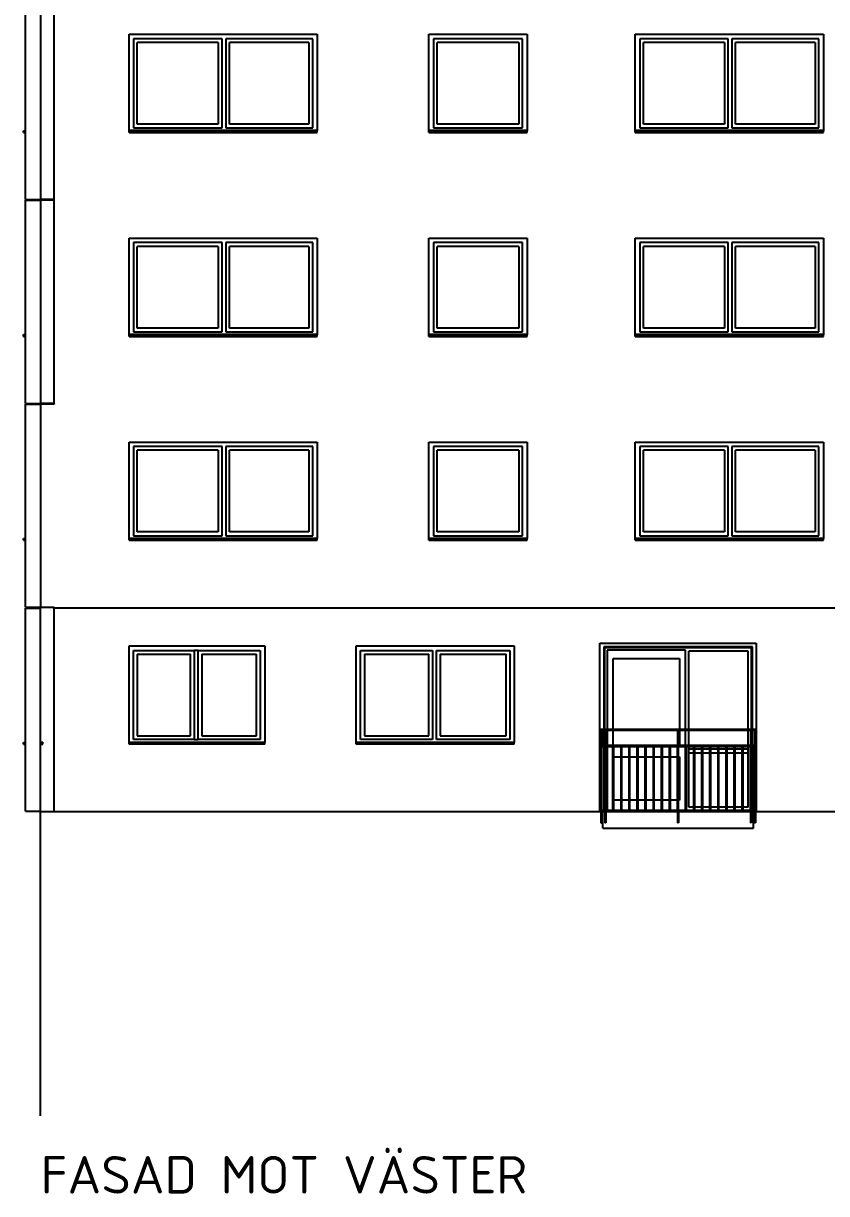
# Model space of a CAD drawing. Header units: millimetres. Extents: x 48 to 4070, y 10 to 629.
# Drawn here: x 2073.2 to 2287.5, y 9.6 to 321.9 of the extents above; entities that cross this region are included whole.
import ezdxf
from ezdxf.xclip import XClip

# ---------------------------------------------------------------- set-up
doc = ezdxf.new("R2010")
doc.units = ezdxf.units.MM
doc.header["$MEASUREMENT"] = 0
doc.header["$XCLIPFRAME"] = 0
doc.layers.add('A--------P-', color=7, linetype='Continuous')
doc.layers.add('A1', color=1, linetype='Continuous')
doc.styles.add('ISO', font='isocpeur_1.ttf')

# ---------------------------------------------------------------- blocks, each defined once
blk = doc.blocks.new('Drawing_3_3', base_point=(3616.507203290016, 55.5712183814339))
at = {"layer": 'A1'}
for p, q in [((2073.782809998753, 274.8712082545576), (2073.782809998753, 329.0712233166657)), ((2077.782796814194, 329.0712233166657), (2077.782796814194, 274.8712082545576)), ((2081.382812621361, 274.7712155024893), (2081.382812621361, 329.1712160687339)), ((2101.382815881738, 318.9712174038792), (2151.582798006288, 318.9712174038792)), ((2101.382815881738, 293.2187482671937), (2101.382815881738, 318.9712174038792)), ((2151.582798006288, 318.9712174038792), (2151.582798006288, 293.2187482671937)), ((2181.382805862188, 293.2187482671937), (2181.382805862188, 318.9712174038792)), ((2181.382805862188, 318.9712174038792), (2207.58279791092, 318.9712174038792)), ((2207.58279791092, 318.9712174038792), (2207.58279791092, 293.2187482671937)), ((2236.452268972838, 318.9712174038792), (2286.652274158446, 318.9712174038792)), ((2236.452268972838, 293.2187482671937), (2236.452268972838, 318.9712174038792)), ((2286.652274158446, 318.9712174038792), (2286.652274158446, 293.2187482671937)), ((2102.582798089734, 317.7712121348236), (2102.582798089734, 293.971207563143)), ((2126.182817157278, 317.7712121348236), (2102.582798089734, 317.7712121348236)), ((2103.582817854653, 294.9712273280621), (2103.582817854653, 316.7712154309637)), ((2125.18279739236, 316.7712154309637), (2103.582817854653, 316.7712154309637)), ((2125.18279739236, 316.7712154309637), (2125.18279739236, 294.9712273280621)), ((2126.182817157278, 293.971207563143), (2126.182817157278, 317.7712121348236)), ((2127.182813861139, 317.7712121348236), (2127.182813861139, 293.971207563143)), ((2150.382815798291, 317.7712121348236), (2127.182813861139, 317.7712121348236)), ((2128.182810564998, 294.9712273280621), (2128.182810564998, 316.7712154309637)), ((2149.382796033372, 316.7712154309637), (2128.182810564998, 316.7712154309637)), ((2149.382796033372, 316.7712154309637), (2149.382796033372, 294.9712273280621)), ((2150.382815798291, 293.971207563143), (2150.382815798291, 317.7712121348236)), ((2182.582811131243, 317.7712121348236), (2182.582811131243, 293.971207563143)), ((2206.382815702923, 317.7712121348236), (2182.582811131243, 317.7712121348236)), ((2183.582807835103, 294.9712273280621), (2183.582807835103, 316.7712154309637)), ((2205.382795938005, 316.7712154309637), (2183.582807835103, 316.7712154309637)), ((2205.382795938005, 316.7712154309637), (2205.382795938005, 294.9712273280621)), ((2206.382815702923, 293.971207563143), (2206.382815702923, 317.7712121348236)), ((2237.652274241893, 317.7712121348236), (2237.652274241893, 293.971207563143)), ((2261.252270248378, 317.7712121348236), (2237.652274241893, 317.7712121348236)), ((2238.652270945753, 294.9712273280621), (2238.652270945753, 316.7712154309637)), ((2260.252273544518, 316.7712154309637), (2238.652270945753, 316.7712154309637)), ((2260.252273544518, 316.7712154309637), (2260.252273544518, 294.9712273280621)), ((2261.252270248378, 293.971207563143), (2261.252270248378, 317.7712121348236)), ((2262.252290013297, 317.7712121348236), (2262.252290013297, 293.971207563143)), ((2285.452268889391, 317.7712121348236), (2262.252290013297, 317.7712121348236)), ((2263.252286717157, 294.9712273280621), (2263.252286717157, 316.7712154309637)), ((2284.452272185531, 316.7712154309637), (2263.252286717157, 316.7712154309637)), ((2284.452272185531, 316.7712154309637), (2284.452272185531, 294.9712273280621)), ((2285.452268889391, 293.971207563143), (2285.452268889391, 317.7712121348236)), ((2102.582798089734, 293.971207563143), (2126.182817157278, 293.971207563143)), ((2125.18279739236, 294.9712273280621), (2103.582817854653, 294.9712273280621)), ((2127.182813861139, 293.971207563143), (2150.382815798291, 293.971207563143)), ((2149.382796033372, 294.9712273280621), (2128.182810564998, 294.9712273280621)), ((2182.582811131243, 293.971207563143), (2206.382815702923, 293.971207563143)), ((2205.382795938005, 294.9712273280621), (2183.582807835103, 294.9712273280621)), ((2237.652274241893, 293.971207563143), (2261.252270248378, 293.971207563143)), ((2260.252273544518, 294.9712273280621), (2238.652270945753, 294.9712273280621)), ((2262.252290013297, 293.971207563143), (2285.452268889391, 293.971207563143)), ((2284.452272185531, 294.9712273280621), (2263.252286717157, 294.9712273280621)), ((2073.182807364226, 293.2397799530531), (2073.782809998753, 293.2712121765469)), ((2073.182807364226, 292.7712253551465), (2073.182807364226, 293.2397799530531)), ((2073.182807364226, 292.7712253551465), (2073.782809998753, 292.7712253551465)), ((2151.582798006288, 293.2712121765469), (2101.382815881738, 293.2712121765469)), ((2101.382815881738, 293.2188174503709), (2101.382815881738, 293.1873621658181)), ((2101.382815881738, 293.1873621658181), (2151.582798006288, 293.1873621658181)), ((2101.382815881738, 292.7712253551465), (2101.382815881738, 293.1873621658181)), ((2101.382815881738, 292.7712253551465), (2151.582798006288, 292.7712253551465)), ((2151.582798006288, 293.1873621658181), (2151.582798006288, 293.2188174503709)), ((2151.582798006288, 292.7712253551465), (2151.582798006288, 293.1873621658181)), ((2207.58279791092, 293.2712121765469), (2181.382805862188, 293.2712121765469)), ((2181.382805862188, 293.2188174503709), (2181.382805862188, 293.1873621658181)), ((2181.382805862188, 293.1873621658181), (2207.58279791092, 293.1873621658181)), ((2181.382805862188, 292.7712253551465), (2181.382805862188, 293.1873621658181)), ((2181.382805862188, 292.7712253551465), (2207.58279791092, 292.7712253551465)), ((2207.58279791092, 293.1873621658181), (2207.58279791092, 293.2188174503709)), ((2207.58279791092, 292.7712253551465), (2207.58279791092, 293.1873621658181)), ((2286.652274158446, 293.2712121765469), (2236.452268972838, 293.2712121765469)), ((2236.452268972838, 293.2188174503709), (2236.452268972838, 293.1873621658181)), ((2236.452268972838, 293.1873621658181), (2286.652274158446, 293.1873621658181)), ((2236.452268972838, 292.7712253551465), (2236.452268972838, 293.1873621658181)), ((2236.452268972838, 292.7712253551465), (2286.652274158446, 292.7712253551465)), ((2286.652274158446, 293.1873621658181), (2286.652274158446, 293.2188174503709)), ((2286.652274158446, 292.7712253551465), (2286.652274158446, 293.1873621658181)), ((2073.782809998753, 274.8712082545576), (2077.782796814194, 274.8712082545576)), ((2081.382812621361, 274.8712082545576), (2077.782796814194, 274.8712082545576)), ((2081.382812621361, 220.3712149362446), (2081.382812621361, 274.7712155024893)), ((2073.782809998753, 274.671222750421), (2077.782796814194, 274.671222750421)), ((2073.782809998753, 220.4712076883129), (2073.782809998753, 274.671222750421)), ((2077.782796814194, 274.671222750421), (2077.782796814194, 220.4712076883129)), ((2081.382812621361, 274.671222750421), (2077.782796814194, 274.671222750421)), ((2101.382815881738, 264.5712168376346), (2151.582798006288, 264.5712168376346)), ((2101.382815881738, 238.8187477009491), (2101.382815881738, 264.5712168376346)), ((2102.582798089734, 263.3712115685789), (2102.582798089734, 239.5712069968984)), ((2126.182817157278, 263.3712115685789), (2102.582798089734, 263.3712115685789)), ((2103.582817854653, 240.5712267618174), (2103.582817854653, 262.371214864719)), ((2125.18279739236, 262.371214864719), (2103.582817854653, 262.371214864719)), ((2125.18279739236, 262.371214864719), (2125.18279739236, 240.5712267618174)), ((2126.182817157278, 239.5712069968984), (2126.182817157278, 263.3712115685789)), ((2127.182813861139, 263.3712115685789), (2127.182813861139, 239.5712069968984)), ((2150.382815798291, 263.3712115685789), (2127.182813861139, 263.3712115685789)), ((2128.182810564998, 240.5712267618174), (2128.182810564998, 262.371214864719)), ((2149.382796033372, 262.371214864719), (2128.182810564998, 262.371214864719)), ((2149.382796033372, 262.371214864719), (2149.382796033372, 240.5712267618174)), ((2150.382815798291, 239.5712069968984), (2150.382815798291, 263.3712115685789)), ((2151.582798006288, 264.5712168376346), (2151.582798006288, 238.8187477009491)), ((2181.382805862188, 238.8187477009491), (2181.382805862188, 264.5712168376346)), ((2181.382805862188, 264.5712168376346), (2207.58279791092, 264.5712168376346)), ((2182.582811131243, 263.3712115685789), (2182.582811131243, 239.5712069968984)), ((2206.382815702923, 263.3712115685789), (2182.582811131243, 263.3712115685789)), ((2183.582807835103, 240.5712267618174), (2183.582807835103, 262.371214864719)), ((2205.382795938005, 262.371214864719), (2183.582807835103, 262.371214864719)), ((2205.382795938005, 262.371214864719), (2205.382795938005, 240.5712267618174)), ((2206.382815702923, 239.5712069968984), (2206.382815702923, 263.3712115685789)), ((2207.58279791092, 264.5712168376346), (2207.58279791092, 238.8188168841262)), ((2236.452268972838, 264.5712168376346), (2286.652274158446, 264.5712168376346)), ((2236.452268972838, 238.8187477009491), (2236.452268972838, 264.5712168376346)), ((2237.652274241893, 263.3712115685789), (2237.652274241893, 239.5712069968984)), ((2261.252270248378, 263.3712115685789), (2237.652274241893, 263.3712115685789)), ((2238.652270945753, 240.5712267618174), (2238.652270945753, 262.371214864719)), ((2260.252273544518, 262.371214864719), (2238.652270945753, 262.371214864719)), ((2260.252273544518, 262.371214864719), (2260.252273544518, 240.5712267618174)), ((2261.252270248378, 239.5712069968984), (2261.252270248378, 263.3712115685789)), ((2262.252290013297, 263.3712115685789), (2262.252290013297, 239.5712069968984)), ((2285.452268889391, 263.3712115685789), (2262.252290013297, 263.3712115685789)), ((2263.252286717157, 240.5712267618174), (2263.252286717157, 262.371214864719)), ((2284.452272185531, 262.371214864719), (2263.252286717157, 262.371214864719)), ((2284.452272185531, 262.371214864719), (2284.452272185531, 240.5712267618174)), ((2285.452268889391, 239.5712069968984), (2285.452268889391, 263.3712115685789)), ((2286.652274158446, 264.5712168376346), (2286.652274158446, 238.8188168841262)), ((2125.18279739236, 240.5712267618174), (2103.582817854653, 240.5712267618174)), ((2149.382796033372, 240.5712267618174), (2128.182810564998, 240.5712267618174)), ((2205.382795938005, 240.5712267618174), (2183.582807835103, 240.5712267618174)), ((2260.252273544518, 240.5712267618174), (2238.652270945753, 240.5712267618174)), ((2284.452272185531, 240.5712267618174), (2263.252286717157, 240.5712267618174)), ((2073.182807364226, 238.8397793868085), (2073.782809998753, 238.8712116103023)), ((2073.182807364226, 238.3712247889018), (2073.182807364226, 238.8397793868085)), ((2073.182807364226, 238.3712247889018), (2073.782809998753, 238.3712247889018)), ((2151.582798006288, 238.8712116103023), (2101.382815881738, 238.8712116103023)), ((2101.382815881738, 238.8188168841262), (2101.382815881738, 238.7873615995734)), ((2101.382815881738, 238.7873615995734), (2151.582798006288, 238.7873615995734)), ((2101.382815881738, 238.3712247889018), (2101.382815881738, 238.7873615995734)), ((2101.382815881738, 238.3712247889018), (2151.582798006288, 238.3712247889018)), ((2102.582798089734, 239.5712069968984), (2126.182817157278, 239.5712069968984)), ((2127.182813861139, 239.5712069968984), (2150.382815798291, 239.5712069968984)), ((2151.582798006288, 238.7873615995734), (2151.582798006288, 238.8188168841262)), ((2151.582798006288, 238.3712247889018), (2151.582798006288, 238.7873615995734)), ((2207.58279791092, 238.8712116103023), (2181.382805862188, 238.8712116103023)), ((2181.382805862188, 238.8188168841262), (2181.382805862188, 238.7873615995734)), ((2181.382805862188, 238.7873615995734), (2207.58279791092, 238.7873615995734)), ((2181.382805862188, 238.3712247889018), (2181.382805862188, 238.7873615995734)), ((2181.382805862188, 238.3712247889018), (2207.58279791092, 238.3712247889018)), ((2182.582811131243, 239.5712069968984), (2206.382815702923, 239.5712069968984)), ((2207.58279791092, 238.7873615995734), (2207.58279791092, 238.8188168841262)), ((2207.58279791092, 238.3712247889018), (2207.58279791092, 238.7873615995734)), ((2286.652274158446, 238.8712116103023), (2236.452268972838, 238.8712116103023)), ((2236.452268972838, 238.8188168841262), (2236.452268972838, 238.7873615995734)), ((2236.452268972838, 238.7873615995734), (2286.652274158446, 238.7873615995734)), ((2236.452268972838, 238.3712247889018), (2236.452268972838, 238.7873615995734)), ((2236.452268972838, 238.3712247889018), (2286.652274158446, 238.3712247889018)), ((2237.652274241893, 239.5712069968984), (2261.252270248378, 239.5712069968984)), ((2262.252290013297, 239.5712069968984), (2285.452268889391, 239.5712069968984)), ((2286.652274158446, 238.7873615995734), (2286.652274158446, 238.8188168841262)), ((2286.652274158446, 238.3712247889018), (2286.652274158446, 238.7873615995734)), ((2073.782809998753, 220.4712076883129), (2077.782796814194, 220.4712076883129)), ((2073.782809998753, 220.2712221841763), (2077.782796814194, 220.2712221841763)), ((2073.782809998753, 166.0712071220682), (2073.782809998753, 220.2712221841763)), ((2081.382812621361, 220.4712076883129), (2077.782796814194, 220.4712076883129)), ((2077.782796814194, 220.2712221841763), (2077.782796814194, 166.0712071220682)), ((2081.382812621361, 220.2712221841763), (2077.782796814194, 220.2712221841763)), ((2081.382812621361, 220.3712149362446), (2081.382812621361, 220.2712221841763)), ((2101.382815881738, 210.1712162713899), (2151.582798006288, 210.1712162713899)), ((2101.382815881738, 184.4187471347044), (2101.382815881738, 210.1712162713899)), ((2151.582798006288, 210.1712162713899), (2151.582798006288, 184.4187471347044)), ((2181.382805862188, 184.4187471347044), (2181.382805862188, 210.1712162713899)), ((2181.382805862188, 210.1712162713899), (2207.58279791092, 210.1712162713899)), ((2207.58279791092, 210.1712162713899), (2207.58279791092, 184.4187471347044)), ((2236.452268972838, 210.1712162713899), (2286.652274158446, 210.1712162713899)), ((2236.452268972838, 184.4187471347044), (2236.452268972838, 210.1712162713899)), ((2286.652274158446, 210.1712162713899), (2286.652274158446, 184.4187471347044)), ((2102.582798089734, 208.9712110023343), (2102.582798089734, 185.1712294917128)), ((2126.182817157278, 208.9712110023343), (2102.582798089734, 208.9712110023343)), ((2103.582817854653, 186.1712261955728), (2103.582817854653, 207.9712142984743)), ((2125.18279739236, 207.9712142984743), (2103.582817854653, 207.9712142984743)), ((2125.18279739236, 207.9712142984743), (2125.18279739236, 186.1712261955728)), ((2126.182817157278, 185.1712294917128), (2126.182817157278, 208.9712110023343)), ((2127.182813861139, 208.9712110023343), (2127.182813861139, 185.1712294917128)), ((2150.382815798291, 208.9712110023343), (2127.182813861139, 208.9712110023343)), ((2128.182810564998, 186.1712261955728), (2128.182810564998, 207.9712142984743)), ((2149.382796033372, 207.9712142984743), (2128.182810564998, 207.9712142984743)), ((2149.382796033372, 207.9712142984743), (2149.382796033372, 186.1712261955728)), ((2150.382815798291, 185.1712294917128), (2150.382815798291, 208.9712110023343)), ((2182.582811131243, 208.9712110023343), (2182.582811131243, 185.1712294917128)), ((2206.382815702923, 208.9712110023343), (2182.582811131243, 208.9712110023343)), ((2183.582807835103, 186.1712261955728), (2183.582807835103, 207.9712142984743)), ((2205.382795938005, 207.9712142984743), (2183.582807835103, 207.9712142984743)), ((2205.382795938005, 207.9712142984743), (2205.382795938005, 186.1712261955728)), ((2206.382815702923, 185.1712294917128), (2206.382815702923, 208.9712110023343)), ((2237.652274241893, 208.9712110023343), (2237.652274241893, 185.1712294917128)), ((2261.252270248378, 208.9712110023343), (2237.652274241893, 208.9712110023343)), ((2238.652270945753, 186.1712261955728), (2238.652270945753, 207.9712142984743)), ((2260.252273544518, 207.9712142984743), (2238.652270945753, 207.9712142984743)), ((2260.252273544518, 207.9712142984743), (2260.252273544518, 186.1712261955728)), ((2261.252270248378, 185.1712294917128), (2261.252270248378, 208.9712110023343)), ((2262.252290013297, 208.9712110023343), (2262.252290013297, 185.1712294917128)), ((2285.452268889391, 208.9712110023343), (2262.252290013297, 208.9712110023343)), ((2263.252286717157, 186.1712261955728), (2263.252286717157, 207.9712142984743)), ((2284.452272185531, 207.9712142984743), (2263.252286717157, 207.9712142984743)), ((2284.452272185531, 207.9712142984743), (2284.452272185531, 186.1712261955728)), ((2285.452268889391, 185.1712294917128), (2285.452268889391, 208.9712110023343)), ((2073.182807364226, 184.4397788205638), (2073.782809998753, 184.4712110440576)), ((2073.182807364226, 183.9712242226571), (2073.182807364226, 184.4397788205638)), ((2151.582798006288, 184.4712110440576), (2101.382815881738, 184.4712110440576)), ((2101.382815881738, 184.4188163178816), (2101.382815881738, 184.3873610333287)), ((2101.382815881738, 184.3873610333287), (2151.582798006288, 184.3873610333287)), ((2101.382815881738, 183.9712242226571), (2101.382815881738, 184.3873610333287)), ((2102.582798089734, 185.1712294917128), (2126.182817157278, 185.1712294917128)), ((2125.18279739236, 186.1712261955728), (2103.582817854653, 186.1712261955728)), ((2127.182813861139, 185.1712294917128), (2150.382815798291, 185.1712294917128)), ((2149.382796033372, 186.1712261955728), (2128.182810564998, 186.1712261955728)), ((2151.582798006288, 184.3873610333287), (2151.582798006288, 184.4188163178816)), ((2151.582798006288, 183.9712242226571), (2151.582798006288, 184.3873610333287)), ((2207.58279791092, 184.4712110440576), (2181.382805862188, 184.4712110440576)), ((2181.382805862188, 184.4188163178816), (2181.382805862188, 184.3873610333287)), ((2181.382805862188, 184.3873610333287), (2207.58279791092, 184.3873610333287)), ((2181.382805862188, 183.9712242226571), (2181.382805862188, 184.3873610333287)), ((2182.582811131243, 185.1712294917128), (2206.382815702923, 185.1712294917128)), ((2205.382795938005, 186.1712261955728), (2183.582807835103, 186.1712261955728)), ((2207.58279791092, 184.3873610333287), (2207.58279791092, 184.4188163178816)), ((2207.58279791092, 183.9712242226571), (2207.58279791092, 184.3873610333287)), ((2286.652274158446, 184.4712110440576), (2236.452268972838, 184.4712110440576)), ((2236.452268972838, 184.4188163178816), (2236.452268972838, 184.3873610333287)), ((2236.452268972838, 184.3873610333287), (2286.652274158446, 184.3873610333287)), ((2236.452268972838, 183.9712242226571), (2236.452268972838, 184.3873610333287)), ((2237.652274241893, 185.1712294917128), (2261.252270248378, 185.1712294917128)), ((2260.252273544518, 186.1712261955728), (2238.652270945753, 186.1712261955728)), ((2262.252290013297, 185.1712294917128), (2285.452268889391, 185.1712294917128)), ((2284.452272185531, 186.1712261955728), (2263.252286717157, 186.1712261955728)), ((2286.652274158446, 184.3873610333287), (2286.652274158446, 184.4188163178816)), ((2286.652274158446, 183.9712242226571), (2286.652274158446, 184.3873610333287)), ((2073.182807364226, 183.9712242226571), (2073.782809998753, 183.9712242226571)), ((2101.382815881738, 183.9712242226571), (2151.582798006288, 183.9712242226571)), ((2181.382805862188, 183.9712242226571), (2207.58279791092, 183.9712242226571)), ((2236.452268972838, 183.9712242226571), (2286.652274158446, 183.9712242226571)), ((2073.782809998753, 166.0712071220682), (2077.782796814194, 166.0712071220682)), ((2073.782809998753, 165.8712216179316), (2077.782796814194, 165.8712216179316)), ((2073.782809998753, 111.6712296168826), (2073.782809998753, 165.8712216179316)), ((2077.782796814194, 166.0712071220682), (2081.382812621361, 166.0712071220682)), ((2077.782796814194, 111.6712296168826), (2077.782796814194, 165.8712216179316)), ((2081.382812621361, 166.0712071220682), (2081.382812621361, 165.9712143699999)), ((2081.382812621361, 165.9712143699999), (2334.389150687307, 165.9712143699999)), ((2081.382812621361, 111.5712138037553), (2081.382812621361, 165.9712143699999)), ((2227.042803412434, 133.5712104718525), (2227.042803412434, 156.5112220292041)), ((2227.042803412434, 156.5112220292041), (2268.722808085442, 156.5112220292041)), ((2268.722808085442, 156.5112220292041), (2268.722808085442, 133.5712104718525)), ((2101.382815881738, 130.0188157516369), (2101.382815881738, 155.7712157051453)), ((2101.382815881738, 155.7712157051453), (2137.58279803013, 155.7712157051453)), ((2102.582798089734, 130.7712289254681), (2102.582798089734, 154.5712104360896)), ((2102.582798089734, 154.5712104360896), (2118.782800038808, 154.5712104360896)), ((2103.582817854653, 153.5712137322296), (2103.582817854653, 131.7712256293281)), ((2103.582817854653, 153.5712137322296), (2117.782803334948, 153.5712137322296)), ((2117.782803334948, 131.7712256293281), (2117.782803334948, 153.5712137322296)), ((2118.782800038808, 154.5712104360896), (2118.782800038808, 130.7712289254681)), ((2119.782796742668, 154.5712104360896), (2118.782800038808, 154.5712104360896)), ((2119.782796742668, 130.7712289254681), (2119.782796742668, 154.5712104360896)), ((2119.782796742668, 154.5712104360896), (2136.382815822133, 154.5712104360896)), ((2120.782816507587, 153.5712137322296), (2120.782816507587, 131.7712256293281)), ((2120.782816507587, 153.5712137322296), (2135.382796057214, 153.5712137322296)), ((2135.382796057214, 131.7712256293281), (2135.382796057214, 153.5712137322296)), ((2136.382815822133, 154.5712104360896), (2136.382815822133, 130.7712289254681)), ((2137.58279803013, 155.7712157051453), (2137.58279803013, 130.0187465684597)), ((2161.982805236338, 130.0187465684597), (2161.982805236338, 155.7712157051453)), ((2161.982805236338, 155.7712157051453), (2204.182813730008, 155.7712157051453)), ((2163.182810505393, 130.7712289254681), (2163.182810505393, 154.5712104360896)), ((2163.182810505393, 154.5712104360896), (2182.382802566047, 154.5712104360896)), ((2164.182807209253, 153.5712137322296), (2164.182807209253, 131.7712256293281)), ((2164.182807209253, 153.5712137322296), (2181.382805862188, 153.5712137322296)), ((2181.382805862188, 131.7712256293281), (2181.382805862188, 153.5712137322296)), ((2182.382802566047, 154.5712104360896), (2182.382802566047, 130.7712289254681)), ((2183.382799269908, 130.7712289254681), (2183.382799269908, 154.5712104360896)), ((2183.382799269908, 154.5712104360896), (2202.982808460953, 154.5712104360896)), ((2184.382795973767, 153.5712137322296), (2184.382795973767, 131.7712256293281)), ((2184.382795973767, 153.5712137322296), (2201.982811757092, 153.5712137322296)), ((2201.982811757092, 131.7712256293281), (2201.982811757092, 153.5712137322296)), ((2202.982808460953, 154.5712104360896), (2202.982808460953, 130.7712289254681)), ((2204.182813730008, 155.7712157051453), (2204.182813730008, 130.0187465684597)), ((2228.042800116294, 155.5112253253441), (2228.042800116294, 133.5712104718525)), ((2267.722811381583, 155.5112253253441), (2228.042800116294, 155.5112253253441)), ((2228.282796557894, 155.2712288837448), (2228.282796557894, 133.5712104718525)), ((2267.482814939983, 155.2712288837448), (2228.282796557894, 155.2712288837448)), ((2228.942804068086, 154.6112213735524), (2228.942804068086, 152.4112194006367)), ((2249.822817342053, 154.6112213735524), (2228.942804068086, 154.6112213735524)), ((2249.822817342053, 152.4112194006367), (2249.822817342053, 154.6112213735524)), ((2266.582810988192, 154.3692186198152), (2250.78280310845, 154.371224931953)), ((2250.78280310845, 133.5712104718525), (2250.78280310845, 154.3692186198152)), ((2266.582810988192, 133.5712104718525), (2266.582810988192, 154.3692186198152)), ((2267.482814939983, 133.5712104718525), (2267.482814939983, 155.2712288837448)), ((2267.722811381583, 133.5712104718525), (2267.722811381583, 155.5112253253441)), ((2228.942804068086, 152.4112194006367), (2228.942804068086, 133.5712104718525)), ((2230.542803406473, 133.5712104718525), (2230.542803406473, 152.4112194006367)), ((2230.542803406473, 152.4112194006367), (2248.222818003665, 152.4112194006367)), ((2248.222818003665, 152.4112194006367), (2248.222818003665, 133.5712104718525)), ((2249.822817342053, 133.5712104718525), (2249.822817342053, 152.4112194006367)), ((2103.582817854653, 131.7712256293281), (2117.782803334948, 131.7712256293281)), ((2120.782816507587, 131.7712256293281), (2135.382796057214, 131.7712256293281)), ((2164.182807209253, 131.7712256293281), (2181.382805862188, 131.7712256293281)), ((2184.382795973767, 131.7712256293281), (2201.982811757092, 131.7712256293281)), ((2226.98279853677, 133.5712104718525), (2268.782812961107, 133.5712104718525)), ((2226.98279853677, 133.3312140302531), (2226.98279853677, 133.5712104718525)), ((2226.98279853677, 133.3312140302531), (2268.782812961107, 133.3312140302531)), ((2227.042803412434, 129.3312272148131), (2227.042803412434, 133.3312140302531)), ((2227.262805915831, 133.3312140302531), (2227.262805915831, 129.3312272148131)), ((2227.502802357431, 133.3312140302531), (2227.502802357431, 129.3312272148131)), ((2228.042800116294, 133.3312140302531), (2228.042800116294, 129.3312272148131)), ((2228.282796557894, 133.3312140302531), (2228.282796557894, 129.3312272148131)), ((2228.341763685901, 133.3312140302531), (2228.341763685901, 129.3312272148131)), ((2228.5817601275, 133.3312140302531), (2228.5817601275, 129.3312272148131)), ((2228.942804068086, 133.3312140302531), (2228.942804068086, 129.3312272148131)), ((2230.542803406473, 129.3312272148131), (2230.542803406473, 133.3312140302531)), ((2247.762795997609, 133.3312140302531), (2247.762795997609, 129.3312272148131)), ((2248.002815500267, 133.3312140302531), (2248.002815500267, 129.3312272148131)), ((2248.222818003665, 133.3312140302531), (2248.222818003665, 129.3312272148131)), ((2249.822817342053, 129.3312272148131), (2249.822817342053, 133.3312140302531)), ((2250.78280310845, 129.3312272148131), (2250.78280310845, 133.3312140302531)), ((2266.582810988192, 129.3312272148131), (2266.582810988192, 133.3312140302531)), ((2267.183851370377, 133.3312140302531), (2267.183851370377, 129.3312272148131)), ((2267.423870873035, 133.3312140302531), (2267.423870873035, 129.3312272148131)), ((2267.482814939983, 129.3312272148131), (2267.482814939983, 133.3312140302531)), ((2267.722811381583, 129.3312272148131), (2267.722811381583, 133.3312140302531)), ((2268.262809140446, 133.3312140302531), (2268.262809140446, 129.3312272148131)), ((2268.502805582045, 133.3312140302531), (2268.502805582045, 129.3312272148131)), ((2268.722808085442, 133.3312140302531), (2268.722808085442, 129.3312272148131)), ((2268.782812961107, 133.3312140302531), (2268.782812961107, 133.5712104718525)), ((2073.182807364226, 130.0397782543191), (2073.782809998753, 130.0712104778129)), ((2073.182807364226, 129.5712236564124), (2073.182807364226, 130.0397782543191)), ((2073.182807364226, 129.5712236564124), (2073.782809998753, 129.5712236564124)), ((2077.782796814194, 130.0712104778129), (2078.382799448721, 130.0712104778129)), ((2077.782796814194, 129.5712236564124), (2078.382799448721, 129.5712236564124)), ((2078.382799448721, 129.5712236564124), (2078.382799448721, 130.0712104778129)), ((2101.382815881738, 130.0712104778129), (2137.58279803013, 130.0712104778129)), ((2101.382815881738, 129.9873604670841), (2101.382815881738, 130.0188157516369)), ((2137.58279803013, 129.9873604670841), (2101.382815881738, 129.9873604670841)), ((2101.382815881738, 129.5712236564124), (2101.382815881738, 129.9873604670841)), ((2137.58279803013, 129.5712236564124), (2101.382815881738, 129.5712236564124)), ((2118.782800038808, 130.7712289254681), (2102.582798089734, 130.7712289254681)), ((2118.782800038808, 130.7712289254681), (2119.782796742668, 130.7712289254681)), ((2136.382815822133, 130.7712289254681), (2119.782796742668, 130.7712289254681)), ((2137.58279803013, 130.0188157516369), (2137.58279803013, 129.9873604670841)), ((2137.58279803013, 129.5712236564124), (2137.58279803013, 129.9873604670841)), ((2161.982805236338, 130.0712104778129), (2204.182813730008, 130.0712104778129)), ((2161.982805236338, 129.9873604670841), (2161.982805236338, 130.0188157516369)), ((2204.182813730008, 129.9873604670841), (2161.982805236338, 129.9873604670841)), ((2161.982805236338, 129.5712236564124), (2161.982805236338, 129.9873604670841)), ((2204.182813730008, 129.5712236564124), (2161.982805236338, 129.5712236564124)), ((2182.382802566047, 130.7712289254681), (2163.182810505393, 130.7712289254681)), ((2202.982808460953, 130.7712289254681), (2183.382799269908, 130.7712289254681)), ((2204.182813730008, 130.0188157516369), (2204.182813730008, 129.9873604670841)), ((2204.182813730008, 129.5712236564124), (2204.182813730008, 129.9873604670841)), ((2226.98279853677, 129.3312272148131), (2268.782812961107, 129.3312272148131)), ((2226.98279853677, 128.9312100844219), (2226.98279853677, 129.3312272148131)), ((2226.98279853677, 128.9312100844219), (2268.782812961107, 128.9312100844219)), ((2227.042803412434, 111.9712078730875), (2227.042803412434, 128.9312100844219)), ((2227.262805915831, 111.9712078730875), (2227.262805915831, 128.9312100844219)), ((2227.502802357431, 111.9712078730875), (2227.502802357431, 128.9312100844219)), ((2228.042800116294, 128.9312100844219), (2228.042800116294, 111.9712078730875)), ((2228.282796557894, 128.9312100844219), (2228.282796557894, 111.9712078730875)), ((2228.341763685901, 111.9712078730875), (2228.341763685901, 128.9312100844219)), ((2228.5817601275, 111.9712078730875), (2228.5817601275, 128.9312100844219)), ((2228.942804068086, 128.9312100844219), (2228.942804068086, 114.5712269763943)), ((2230.499656164979, 111.9712078730875), (2230.499656164979, 128.9312100844219)), ((2230.739652606578, 111.9712078730875), (2230.739652606578, 128.9312100844219)), ((2232.657548644058, 111.9712078730875), (2232.657548644058, 128.9312100844219)), ((2232.897545085657, 111.9712078730875), (2232.897545085657, 128.9312100844219)), ((2234.815441123137, 111.9712078730875), (2234.815441123137, 128.9312100844219)), ((2235.055437564736, 111.9712078730875), (2235.055437564736, 128.9312100844219)), ((2236.973333602215, 111.9712078730875), (2236.973333602215, 128.9312100844219)), ((2237.213330043814, 111.9712078730875), (2237.213330043814, 128.9312100844219)), ((2239.131226081294, 111.9712078730875), (2239.131226081294, 128.9312100844219)), ((2239.371222522894, 111.9712078730875), (2239.371222522894, 128.9312100844219)), ((2241.289118560373, 111.9712078730875), (2241.289118560373, 128.9312100844219)), ((2241.529115001972, 111.9712078730875), (2241.529115001972, 128.9312100844219)), ((2243.447011039452, 111.9712078730875), (2243.447011039452, 128.9312100844219)), ((2243.687007481051, 111.9712078730875), (2243.687007481051, 128.9312100844219)), ((2245.604903518531, 111.9712078730875), (2245.604903518531, 128.9312100844219)), ((2245.844923021189, 111.9712078730875), (2245.844923021189, 128.9312100844219)), ((2247.762795997609, 111.9712078730875), (2247.762795997609, 128.9312100844219)), ((2248.002815500267, 111.9712078730875), (2248.002815500267, 128.9312100844219)), ((2249.822817342053, 114.5712269763943), (2249.822817342053, 128.9312100844219)), ((2249.920711537747, 111.9712078730875), (2249.920711537747, 128.9312100844219)), ((2250.160707979347, 111.9712078730875), (2250.160707979347, 128.9312100844219)), ((2250.78280310845, 112.7712190728109), (2250.78280310845, 128.9312100844219)), ((2250.78280310845, 128.3191695770667), (2252.078604016826, 128.3191695770667)), ((2252.078604016826, 111.9712078730875), (2252.078604016826, 128.9312100844219)), ((2252.318600458425, 111.9712078730875), (2252.318600458425, 128.9312100844219)), ((2252.318600458425, 128.3191695770667), (2254.236496495905, 128.3191695770667)), ((2254.236496495905, 111.9712078730875), (2254.236496495905, 128.9312100844219)), ((2254.476492937504, 111.9712078730875), (2254.476492937504, 128.9312100844219)), ((2254.476492937504, 128.3191695770667), (2256.394388974983, 128.3191695770667)), ((2256.394388974983, 111.9712078730875), (2256.394388974983, 128.9312100844219)), ((2256.634385416583, 111.9712078730875), (2256.634385416583, 128.9312100844219)), ((2256.634385416583, 128.3191695770667), (2258.552281454062, 128.3191695770667)), ((2258.552281454062, 111.9712078730875), (2258.552281454062, 128.9312100844219)), ((2258.792277895661, 111.9712078730875), (2258.792277895661, 128.9312100844219)), ((2258.792277895661, 128.3191695770667), (2260.710173933141, 128.3191695770667)), ((2260.710173933141, 111.9712078730875), (2260.710173933141, 128.9312100844219)), ((2260.95017037474, 111.9712078730875), (2260.95017037474, 128.9312100844219)), ((2260.95017037474, 128.3191695770667), (2262.868066412219, 128.3191695770667)), ((2262.868066412219, 111.9712078730875), (2262.868066412219, 128.9312100844219)), ((2263.108062853819, 111.9712078730875), (2263.108062853819, 128.9312100844219)), ((2263.108062853819, 128.3191695770667), (2265.025958891299, 128.3191695770667)), ((2265.025958891299, 111.9712078730875), (2265.025958891299, 128.9312100844219)), ((2265.265955332898, 111.9712078730875), (2265.265955332898, 128.9312100844219)), ((2265.265955332898, 128.3191695770667), (2266.582810988192, 128.3191695770667)), ((2266.582810988192, 112.7712190728109), (2266.582810988192, 128.9312100844219)), ((2267.183851370377, 111.9712078730875), (2267.183851370377, 128.9312100844219)), ((2267.423870873035, 111.9712078730875), (2267.423870873035, 128.9312100844219)), ((2267.482814939983, 111.9712078730875), (2267.482814939983, 128.9312100844219)), ((2267.722811381583, 111.9712078730875), (2267.722811381583, 128.9312100844219)), ((2268.262809140446, 111.9712078730875), (2268.262809140446, 128.9312100844219)), ((2268.502805582045, 111.9712078730875), (2268.502805582045, 128.9312100844219)), ((2268.722808085442, 128.9312100844219), (2268.722808085442, 111.9712078730875)), ((2268.782812961107, 128.9312100844219), (2268.782812961107, 129.3312272148131)), ((2230.739652606578, 126.1712164144412), (2232.657548644058, 126.1712164144412)), ((2232.897545085657, 126.1712164144412), (2234.815441123137, 126.1712164144412)), ((2235.055437564736, 126.1712164144412), (2236.973333602215, 126.1712164144412)), ((2237.213330043814, 126.1712164144412), (2239.131226081294, 126.1712164144412)), ((2239.371222522894, 126.1712164144412), (2241.289118560373, 126.1712164144412)), ((2241.529115001972, 126.1712164144412), (2243.447011039452, 126.1712164144412)), ((2243.687007481051, 126.1712164144412), (2245.604903518531, 126.1712164144412)), ((2245.844923021189, 126.1712164144412), (2247.762795997609, 126.1712164144412)), ((2248.002815500267, 126.1712164144412), (2248.222818003665, 126.1712164144412)), ((2248.222818003665, 126.1712164144412), (2248.222818003665, 114.5712269763943)), ((2252.078604016826, 127.119164308011), (2250.78280310845, 127.119164308011)), ((2254.236496495905, 127.119164308011), (2252.318600458425, 127.119164308011)), ((2256.394388974983, 127.119164308011), (2254.476492937504, 127.119164308011)), ((2258.552281454062, 127.119164308011), (2256.634385416583, 127.119164308011)), ((2260.710173933141, 127.119164308011), (2258.792277895661, 127.119164308011)), ((2262.868066412219, 127.119164308011), (2260.95017037474, 127.119164308011)), ((2265.025958891299, 127.119164308011), (2263.108062853819, 127.119164308011)), ((2266.582810988192, 127.119164308011), (2265.265955332898, 127.119164308011)), ((2228.942804068086, 114.5712269763943), (2228.942804068086, 111.9712078730875)), ((2232.657548644058, 114.5712269763943), (2230.739652606578, 114.5712269763943)), ((2234.815441123137, 114.5712269763943), (2232.897545085657, 114.5712269763943)), ((2236.973333602215, 114.5712269763943), (2235.055437564736, 114.5712269763943)), ((2239.131226081294, 114.5712269763943), (2237.213330043814, 114.5712269763943)), ((2241.289118560373, 114.5712269763943), (2239.371222522894, 114.5712269763943)), ((2243.447011039452, 114.5712269763943), (2241.529115001972, 114.5712269763943)), ((2245.604903518531, 114.5712269763943), (2243.687007481051, 114.5712269763943)), ((2247.762795997609, 114.5712269763943), (2245.844923021189, 114.5712269763943)), ((2248.222818003665, 114.5712269763943), (2248.002815500267, 114.5712269763943)), ((2249.822817342053, 111.9712078730875), (2249.822817342053, 114.5712269763943)), ((2252.078604016826, 112.7712190728109), (2250.784809420588, 112.7712190728109)), ((2254.236496495905, 112.7712190728109), (2252.318600458425, 112.7712190728109)), ((2256.394388974983, 112.7712190728109), (2254.476492937504, 112.7712190728109)), ((2258.552281454062, 112.7712190728109), (2256.634385416583, 112.7712190728109)), ((2260.710173933141, 112.7712190728109), (2258.792277895661, 112.7712190728109)), ((2262.868066412219, 112.7712190728109), (2260.95017037474, 112.7712190728109)), ((2265.025958891299, 112.7712190728109), (2263.108062853819, 112.7712190728109)), ((2266.580804676054, 112.7712190728109), (2265.265955332898, 112.7712190728109)), ((2073.782809998753, 111.6712296168826), (2077.782796814194, 111.6712296168826)), ((2077.782796814194, 111.5712138037553), (2226.98279853677, 111.5712138037553)), ((2077.782796814194, 55.57121389912278), (2077.782796814194, 111.5712138037553)), ((2226.98279853677, 111.9712078730875), (2268.782812961107, 111.9712078730875)), ((2226.98279853677, 111.5712138037553), (2226.98279853677, 111.9712078730875)), ((2226.98279853677, 111.5712138037553), (2268.782812961107, 111.5712138037553)), ((2227.262805915831, 111.5712138037553), (2227.262805915831, 108.5712236921753)), ((2227.502802357431, 111.5712138037553), (2227.502802357431, 108.5712236921753)), ((2227.782809736493, 107.171209857924), (2227.782809736493, 111.5712138037553)), ((2228.341763685901, 111.5712138037553), (2228.341763685901, 108.5712236921753)), ((2228.5817601275, 111.5712138037553), (2228.5817601275, 108.5712236921753)), ((2247.762795997609, 111.5712138037553), (2247.762795997609, 108.5712236921753)), ((2248.002815500267, 111.5712138037553), (2248.002815500267, 108.5712236921753)), ((2267.183851370377, 111.5712138037553), (2267.183851370377, 108.5712236921753)), ((2267.423870873035, 111.5712138037553), (2267.423870873035, 108.5712236921753)), ((2267.982801761384, 107.171209857924), (2267.982801761384, 111.5712138037553)), ((2268.262809140446, 111.5712138037553), (2268.262809140446, 108.5712236921753)), ((2268.502805582045, 111.5712138037553), (2268.502805582045, 108.5712236921753)), ((2268.782812961107, 111.5712138037553), (2268.782812961107, 111.9712078730875)), ((2268.782812961107, 111.5712138037553), (2334.389150687307, 111.5712138037553)), ((2227.262805915831, 108.5712236921753), (2227.502802357431, 108.5712236921753)), ((2227.782809736493, 107.171209857924), (2267.982801761384, 107.171209857924)), ((2228.5817601275, 108.5712236921753), (2228.341763685901, 108.5712236921753)), ((2248.002815500267, 108.5712236921753), (2247.762795997609, 108.5712236921753)), ((2267.423870873035, 108.5712236921753), (2267.183851370377, 108.5712236921753)), ((2268.502805582045, 108.5712236921753), (2268.262809140446, 108.5712236921753)), ((2077.782796814194, 30.38938184732809), (2077.782796814194, 55.57122813872355))]:
    blk.add_line(p, q, dxfattribs=at)

msp = doc.modelspace()

# ---------------------------------------------------------------- block references
at = {"layer": 'A--------P-'}
ref = msp.add_blockref('Drawing_3_3', (3616.507203290016, 55.5712183814339), dxfattribs=at)
XClip(ref).set_block_clipping_path([(2073.182807364226, 30.38939066878638), (3620.782807364226, 629.1207956122304)])

# ---------------------------------------------------------------- texts
at = {"layer": 'A--------P-', "insert": (2077.782807364226, 9.637670053784083), "char_height": 9.999999999999998, "attachment_point": 7, "style": 'ISO'}
msp.add_mtext('\\A1;{\\fISOCPEUR|b0|i0|c0|p34;FASAD MOT VÄSTER}', dxfattribs=at)

doc.saveas('drawing.dxf')
